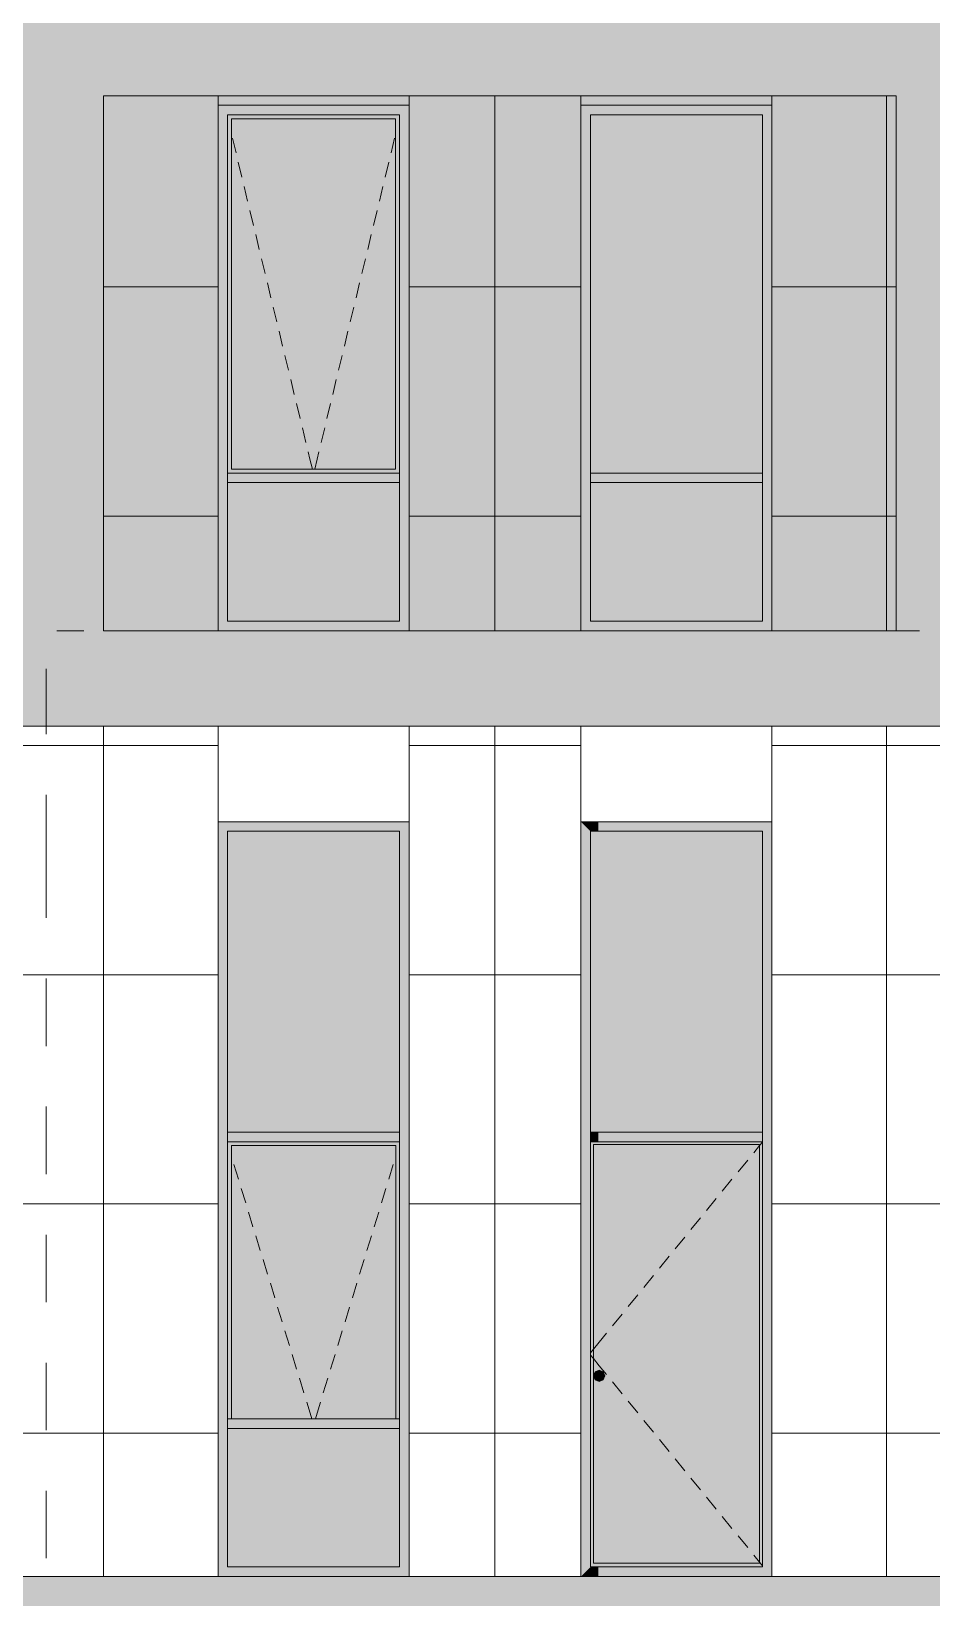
# Model space of a CAD drawing. Header units: millimetres. Extents: x 1499747 to 4230374, y -28481 to 441852.
# Drawn here: x 4054565 to 4059278, y 368967 to 377166 of the extents above; entities that cross this region are included whole.
import ezdxf

# ---------------------------------------------------------------- set-up
doc = ezdxf.new("R2010")
doc.units = ezdxf.units.MM
doc.header["$MEASUREMENT"] = 0
doc.layers.add('Чертеж и Рисунок', color=7, linetype='Continuous')

msp = doc.modelspace()

# ---------------------------------------------------------------- hatches: boundary and pattern name
at = {"layer": 'Чертеж и Рисунок', "linetype": 'Continuous', "lineweight": 0, "true_color": 0xffffff}
for points in [[(4054941.97443, 393328.40133), (4054441.97367, 393328.40133), (4054441.97367, 373528.37108), (4054941.97443, 373528.37108)], [(4059091.98077, 373528.37108), (4059591.98153, 373528.37108), (4059591.98153, 393328.40133), (4059091.98077, 393328.40133)], [(4059091.98077, 377328.37688), (4054941.97443, 377328.37688), (4054941.97443, 376828.37612), (4059091.98077, 376828.37612)], [(4054941.97443, 376828.37612), (4054941.97443, 374028.37184), (4055541.97535, 374028.37184), (4055541.97535, 376778.37604), (4056541.97687, 376778.37604), (4056541.97687, 374028.37184), (4057441.67825, 374028.37184), (4057441.67825, 376778.37604), (4058441.67978, 376778.37604), (4058441.67978, 374028.37184), (4059091.98077, 374028.37184), (4059091.98077, 376828.37612)], [(4054941.97443, 374028.37184), (4054941.97443, 373528.37108), (4059091.98077, 373528.37108), (4059091.98077, 374028.37184)], [(4064261.98867, 369078.36428), (4035991.94548, 369078.36428), (4035991.94548, 368578.36352), (4064261.98867, 368578.36352)]]:
    msp.add_hatch(color=7, dxfattribs=at).paths.add_polyline_path(points)
at = {"layer": 'Чертеж и Рисунок', "linetype": 'Continuous', "lineweight": 0, "true_color": 0x2e2e2e}
for points in [[(4055541.97535, 376428.37551), (4055591.97542, 376428.37551), (4055591.97542, 376728.37597), (4055541.97535, 376778.37604)], [(4056041.97611, 376778.37604), (4055541.97535, 376778.37604), (4055591.97542, 376728.37597), (4056041.97611, 376728.37597)], [(4056041.97611, 376778.37604), (4056041.97611, 376728.37597), (4056491.9768, 376728.37597), (4056541.97687, 376778.37604)], [(4056541.97687, 376428.37551), (4056541.97687, 376778.37604), (4056491.9768, 376728.37597), (4056491.9768, 376428.37551)], [(4057441.67825, 376778.37604), (4057441.67825, 376428.37551), (4057491.67832, 376428.37551), (4057491.67832, 376728.37597)], [(4057941.67901, 376778.37604), (4057441.67825, 376778.37604), (4057491.67832, 376728.37597), (4057941.67901, 376728.37597)], [(4057941.67901, 376778.37604), (4057941.67901, 376728.37597), (4058391.6797, 376728.37597), (4058441.67978, 376778.37604)], [(4058441.67978, 376428.37551), (4058441.67978, 376778.37604), (4058391.6797, 376728.37597), (4058391.6797, 376428.37551)], [(4055541.97535, 375028.37337), (4055591.97542, 375028.37337), (4055591.97542, 376428.37551), (4055541.97535, 376428.37551)], [(4056541.97687, 375028.37337), (4056541.97687, 376428.37551), (4056491.9768, 376428.37551), (4056491.9768, 375028.37337)], [(4057441.67825, 375028.37337), (4057491.67832, 375028.37337), (4057491.67832, 376428.37551), (4057441.67825, 376428.37551)], [(4058441.67978, 375028.37337), (4058441.67978, 376428.37551), (4058391.6797, 376428.37551), (4058391.6797, 375028.37337)], [(4055541.97535, 374828.37307), (4055591.97542, 374828.37307), (4055591.97542, 375028.37337), (4055541.97535, 375028.37337)], [(4056541.97687, 374828.37307), (4056541.97687, 375028.37337), (4056491.9768, 375028.37337), (4056491.9768, 374828.37307)], [(4057441.67825, 374828.37307), (4057491.67832, 374828.37307), (4057491.67832, 375028.37337), (4057441.67825, 375028.37337)], [(4058441.67978, 374828.37307), (4058441.67978, 375028.37337), (4058391.6797, 375028.37337), (4058391.6797, 374828.37307)], [(4055591.97542, 374803.37303), (4056041.97611, 374803.37303), (4056041.97611, 374853.3731), (4055591.97542, 374853.3731)], [(4056041.97611, 374853.3731), (4056041.97611, 374803.37303), (4056491.9768, 374803.37303), (4056491.9768, 374853.3731)], [(4057491.67832, 374803.37303), (4057941.67901, 374803.37303), (4057941.67901, 374853.3731), (4057491.67832, 374853.3731)], [(4057941.67901, 374853.3731), (4057941.67901, 374803.37303), (4058391.6797, 374803.37303), (4058391.6797, 374853.3731)], [(4055541.97535, 374828.37307), (4055541.97535, 374028.37184), (4055591.97542, 374078.37192), (4055591.97542, 374828.37307)], [(4056541.97687, 374828.37307), (4056491.9768, 374828.37307), (4056491.9768, 374078.37192), (4056541.97687, 374028.37184)], [(4057441.67825, 374828.37307), (4057441.67825, 374028.37184), (4057491.67832, 374078.37192), (4057491.67832, 374828.37307)], [(4058441.67978, 374828.37307), (4058391.6797, 374828.37307), (4058391.6797, 374078.37192), (4058441.67978, 374028.37184)], [(4056041.97611, 374028.37184), (4056041.97611, 374078.37192), (4055591.97542, 374078.37192), (4055541.97535, 374028.37184)], [(4056041.97611, 374028.37184), (4056541.97687, 374028.37184), (4056491.9768, 374078.37192), (4056041.97611, 374078.37192)], [(4057441.67825, 374028.37184), (4057941.67901, 374028.37184), (4057941.67901, 374078.37192), (4057491.67832, 374078.37192)], [(4057941.67901, 374028.37184), (4058441.67978, 374028.37184), (4058391.6797, 374078.37192), (4057941.67901, 374078.37192)], [(4055542.37535, 373028.37032), (4055592.37542, 372978.37024), (4056492.3768, 372978.37024), (4056542.37687, 373028.37032)], [(4055542.37535, 371378.36779), (4055592.37542, 371378.36779), (4055592.37542, 372978.37024), (4055542.37535, 373028.37032)], [(4056492.3768, 372978.37024), (4056492.3768, 371378.36779), (4056542.37687, 371378.36779), (4056542.37687, 373028.37032)], [(4057442.17825, 373028.37032), (4057492.17833, 372978.37024), (4057533.07839, 372978.37024), (4057533.07839, 373028.37032)], [(4057442.17825, 371378.36779), (4057492.17833, 371378.36779), (4057492.17833, 372978.37024), (4057442.17825, 373028.37032)], [(4057533.07839, 372978.37024), (4058392.1797, 372978.37024), (4058442.17978, 373028.37032), (4057533.07839, 373028.37032)], [(4058392.1797, 372978.37024), (4058392.1797, 371378.36779), (4058442.17978, 371378.36779), (4058442.17978, 373028.37032)], [(4055592.37542, 371403.36783), (4055592.37542, 371353.36776), (4056492.3768, 371353.36776), (4056492.3768, 371403.36783)], [(4057533.07839, 371403.36783), (4057492.17833, 371403.36783), (4057492.17833, 371353.36776), (4057533.07839, 371353.36776)], [(4058392.1797, 371403.36783), (4057533.07839, 371403.36783), (4057533.07839, 371353.36776), (4058392.1797, 371353.36776)], [(4055542.37535, 369878.3655), (4055592.37542, 369878.3655), (4055592.37542, 371378.36779), (4055542.37535, 371378.36779)], [(4056542.37687, 369878.3655), (4056542.37687, 371378.36779), (4056492.3768, 371378.36779), (4056492.3768, 369878.3655)], [(4057442.17825, 369078.36428), (4057492.17833, 369128.36436), (4057492.17833, 371378.36779), (4057442.17825, 371378.36779)], [(4058442.17978, 371378.36779), (4058392.1797, 371378.36779), (4058392.1797, 369128.36436), (4058442.17978, 369078.36428)], [(4055542.37535, 369878.3655), (4055542.37535, 369078.36428), (4055592.37542, 369128.36436), (4055592.37542, 369878.3655)], [(4055592.37542, 369878.3655), (4055592.37542, 369853.36546), (4056492.3768, 369853.36546), (4056492.3768, 369903.36554), (4055592.37542, 369903.36554)], [(4056542.37687, 369878.3655), (4056492.3768, 369878.3655), (4056492.3768, 369128.36436), (4056542.37687, 369078.36428)], [(4055542.37535, 369078.36428), (4056542.37687, 369078.36428), (4056492.3768, 369128.36436), (4055592.37542, 369128.36436)], [(4057442.17825, 369078.36428), (4057533.07839, 369078.36428), (4057533.07839, 369128.36436), (4057492.17833, 369128.36436)], [(4057533.07839, 369078.36428), (4058442.17978, 369078.36428), (4058392.1797, 369128.36436), (4057533.07839, 369128.36436)]]:
    msp.add_hatch(color=250, dxfattribs=at).paths.add_polyline_path(points)
at = {"layer": 'Чертеж и Рисунок', "linetype": 'Continuous', "lineweight": 0, "true_color": 0xf7fdff}
for points in [[(4055591.97542, 374853.3731), (4055611.97545, 374873.37313), (4055611.97545, 376708.37594), (4055591.97542, 376728.37597)], [(4056491.9768, 376728.37597), (4055591.97542, 376728.37597), (4055611.97545, 376708.37594), (4056471.97677, 376708.37594)], [(4056491.9768, 374853.3731), (4056491.9768, 376728.37597), (4056471.97677, 376708.37594), (4056471.97677, 374873.37313)], [(4056491.9768, 374853.3731), (4056471.97677, 374873.37313), (4055611.97545, 374873.37313), (4055591.97542, 374853.3731)], [(4055612.37545, 371333.36773), (4055592.37542, 371353.36776), (4055592.37542, 369903.36554), (4055612.37545, 369903.36554)], [(4056492.3768, 371353.36776), (4055592.37542, 371353.36776), (4055612.37545, 371333.36773), (4056472.37677, 371333.36773)], [(4056472.37677, 369903.36553), (4056492.3768, 369903.36553), (4056492.3768, 371353.36776), (4056472.37677, 371333.36772)], [(4057492.17833, 371353.36776), (4057492.17833, 369133.36436), (4057507.17835, 369148.36439), (4057507.17835, 371338.36773)], [(4057492.17833, 371353.36776), (4057507.17835, 371338.36773), (4058377.17968, 371338.36773), (4058392.1797, 371353.36776), (4057533.07839, 371353.36776)], [(4058377.17968, 369148.36439), (4058392.1797, 369133.36436), (4058392.1797, 371353.36776), (4058377.17968, 371338.36773)], [(4057492.17833, 369128.36436), (4058392.1797, 369128.36436), (4058392.1797, 369133.36436), (4058377.17968, 369148.36439), (4057507.17835, 369148.36439), (4057492.17833, 369133.36436)]]:
    msp.add_hatch(color=7, dxfattribs=at).paths.add_polyline_path(points)
at = {"layer": 'Чертеж и Рисунок', "linetype": 'Continuous', "lineweight": 0, "true_color": 0x84adf9}
for points in [[(4057491.67832, 374853.3731), (4058391.6797, 374853.3731), (4058391.6797, 375028.37337), (4058391.6797, 376428.37551), (4058391.6797, 376728.37597), (4057491.67832, 376728.37597)], [(4055611.97545, 374873.37313), (4056471.97677, 374873.37313), (4056471.97677, 376708.37594), (4055611.97545, 376708.37594)], [(4056491.9768, 374803.37303), (4055591.97542, 374803.37303), (4055591.97542, 374078.37192), (4056491.9768, 374078.37192)], [(4057491.67832, 374803.37303), (4057491.67832, 374078.37192), (4058391.6797, 374078.37192), (4058391.6797, 374803.37303)], [(4055592.37542, 371403.36783), (4056492.3768, 371403.36783), (4056492.3768, 372978.37024), (4055592.37542, 372978.37024)], [(4057492.17833, 372978.37024), (4057492.17833, 371403.36783), (4058392.1797, 371403.36783), (4058392.1797, 372978.37024)], [(4055612.37545, 369903.36554), (4056472.37677, 369903.36554), (4056472.37677, 371333.36773), (4055612.37545, 371333.36773)], [(4055592.37542, 369853.36547), (4055592.37542, 369128.36436), (4056492.3768, 369128.36436), (4056492.3768, 369853.36547)]]:
    msp.add_hatch(color=161, dxfattribs=at).paths.add_polyline_path(points)
h = msp.add_hatch(color=161, dxfattribs=at)
h.paths.add_polyline_path([(4057507.17835, 371338.36773), (4057507.17835, 369148.36439), (4058377.17967, 369148.36439), (4058377.17967, 371338.36773)])
h.paths.add_polyline_path([(4057507.37836, 370128.36589), (4057516.07835, 370149.46591), (4057537.17841, 370158.16593), (4057558.17844, 370149.46591), (4057566.87843, 370128.36589), (4057558.17844, 370107.36586), (4057537.17841, 370098.66583), (4057516.07835, 370107.36586)], flags=0)
at = {"layer": 'Чертеж и Рисунок', "linetype": 'Continuous', "lineweight": 0, "true_color": 0x6e2a0f}
for points in [[(4057515.97836, 370128.36588), (4057522.17837, 370143.46591), (4057516.07836, 370149.46592), (4057507.37835, 370128.36588)], [(4057522.17837, 370113.36586), (4057515.97836, 370128.36588), (4057507.37835, 370128.36588), (4057516.07836, 370107.36585)], [(4057520.87837, 370128.36588), (4057525.67838, 370139.8659), (4057522.17837, 370143.46591), (4057515.97836, 370128.36588)], [(4057525.67838, 370116.86587), (4057520.87837, 370128.36588), (4057515.97836, 370128.36588), (4057522.17837, 370113.36586)], [(4057522.17837, 370143.46591), (4057537.17839, 370149.66592), (4057537.17839, 370158.16593), (4057516.07836, 370149.46592)], [(4057537.17839, 370107.16585), (4057522.17837, 370113.36586), (4057516.07836, 370107.36585), (4057537.17839, 370098.66584)], [(4057525.87838, 370128.36588), (4057529.17838, 370136.3659), (4057525.67838, 370139.8659), (4057520.87837, 370128.36588)], [(4057529.17838, 370120.36587), (4057525.87838, 370128.36588), (4057520.87837, 370128.36588), (4057525.67838, 370116.86587)], [(4057525.67838, 370139.8659), (4057537.17839, 370144.66591), (4057537.17839, 370149.66592), (4057522.17837, 370143.46591)], [(4057537.17839, 370112.16586), (4057525.67838, 370116.86587), (4057522.17837, 370113.36586), (4057537.17839, 370107.16585)], [(4057529.17838, 370136.3659), (4057537.17839, 370139.7659), (4057537.17839, 370144.66591), (4057525.67838, 370139.8659)], [(4057537.17839, 370117.06587), (4057529.17838, 370120.36587), (4057525.67838, 370116.86587), (4057537.17839, 370112.16586)], [(4057526.67838, 370128.36588), (4057529.77838, 370120.96587), (4057535.67839, 370118.56587), (4057535.67839, 370138.2659), (4057529.77838, 370135.8659)], [(4057538.6784, 370135.4659), (4057538.6784, 370138.3659), (4057535.67839, 370138.3659), (4057535.67839, 370135.4659)], [(4057538.6784, 370128.36588), (4057538.6784, 370135.4659), (4057535.67839, 370135.4659), (4057535.67839, 370128.36588)], [(4057538.6784, 370121.36587), (4057538.6784, 370128.36588), (4057535.67839, 370128.36588), (4057535.67839, 370121.36587)], [(4057538.6784, 370118.36587), (4057538.6784, 370121.36587), (4057535.67839, 370121.36587), (4057535.67839, 370118.36587)], [(4057535.97839, 370138.3659), (4057538.3784, 370138.3659), (4057537.17839, 370138.8659)], [(4057535.97839, 370118.36587), (4057537.17839, 370117.86587), (4057538.3784, 370118.36587)], [(4057537.17839, 370149.66592), (4057552.17842, 370143.46591), (4057558.17843, 370149.46592), (4057537.17839, 370158.16593)], [(4057537.17839, 370144.66591), (4057548.67841, 370139.8659), (4057552.17842, 370143.46591), (4057537.17839, 370149.66592)], [(4057537.17839, 370139.7659), (4057545.17841, 370136.3659), (4057548.67841, 370139.8659), (4057537.17839, 370144.66591)], [(4057545.17841, 370120.36587), (4057537.17839, 370117.06587), (4057537.17839, 370112.16586), (4057548.67841, 370116.86587)], [(4057548.67841, 370116.86587), (4057537.17839, 370112.16586), (4057537.17839, 370107.16585), (4057552.17842, 370113.36586)], [(4057552.17842, 370113.36586), (4057537.17839, 370107.16585), (4057537.17839, 370098.66584), (4057558.17843, 370107.36585)], [(4057538.6784, 370138.2659), (4057538.6784, 370118.56587), (4057544.57841, 370120.96587), (4057547.67841, 370128.36588), (4057544.57841, 370135.8659)], [(4057545.17841, 370136.3659), (4057548.47841, 370128.36588), (4057553.47842, 370128.36588), (4057548.67841, 370139.8659)], [(4057548.47841, 370128.36588), (4057545.17841, 370120.36587), (4057548.67841, 370116.86587), (4057553.47842, 370128.36588)], [(4057548.67841, 370139.8659), (4057553.47842, 370128.36588), (4057558.37843, 370128.36588), (4057552.17842, 370143.46591)], [(4057553.47842, 370128.36588), (4057548.67841, 370116.86587), (4057552.17842, 370113.36586), (4057558.37843, 370128.36588)], [(4057552.17842, 370143.46591), (4057558.37843, 370128.36588), (4057566.87844, 370128.36588), (4057558.17843, 370149.46592)], [(4057558.37843, 370128.36588), (4057552.17842, 370113.36586), (4057558.17843, 370107.36585), (4057566.87844, 370128.36588)]]:
    msp.add_hatch(color=26, dxfattribs=at).paths.add_polyline_path(points)
h = msp.add_hatch(color=26, dxfattribs=at)
h.paths.add_polyline_path([(4057525.87838, 370128.36588), (4057529.17838, 370120.36587), (4057537.17839, 370117.06587), (4057545.17841, 370120.36587), (4057548.47841, 370128.36588), (4057545.17841, 370136.3659), (4057537.17839, 370139.7659), (4057529.17838, 370136.3659)])
h.paths.add_polyline_path([(4057526.67838, 370128.36588), (4057529.77838, 370135.8659), (4057535.67839, 370138.2659), (4057535.67839, 370138.3659), (4057535.97839, 370138.3659), (4057537.17839, 370138.8659), (4057538.3784, 370138.3659), (4057538.6784, 370138.3659), (4057538.6784, 370138.2659), (4057544.57841, 370135.8659), (4057547.67841, 370128.36588), (4057544.57841, 370120.96587), (4057538.6784, 370118.56587), (4057538.6784, 370118.36587), (4057538.3784, 370118.36587), (4057537.17839, 370117.86587), (4057535.97839, 370118.36587), (4057535.67839, 370118.36587), (4057535.67839, 370118.56587), (4057529.77838, 370120.96587)], flags=0)

# ---------------------------------------------------------------- linework, layer by layer
at = {"layer": 'Чертеж и Рисунок', "color": 7, "linetype": 'Continuous', "lineweight": 5}
for points in [[(4054941.97443, 374028.37184), (4054941.97443, 376828.37612)], [(4054941.97443, 376828.37612), (4059091.98077, 376828.37612)], [(4059091.98077, 374028.37184), (4059091.98077, 376828.37612)], [(4055541.97535, 376778.37604), (4056541.97687, 376778.37604)], [(4055591.97542, 376428.37551), (4055591.97542, 376728.37597)], [(4055591.97542, 376728.37597), (4056041.97611, 376728.37597)], [(4056041.97611, 376728.37597), (4056491.9768, 376728.37597)], [(4056491.9768, 376428.37551), (4056491.9768, 376728.37597)], [(4057441.67825, 376778.37604), (4058441.67978, 376778.37604)], [(4057491.67832, 376428.37551), (4057491.67832, 376728.37597)], [(4057491.67832, 376728.37597), (4057941.67901, 376728.37597)], [(4057941.67901, 376728.37597), (4058391.6797, 376728.37597)], [(4058391.6797, 376428.37551), (4058391.6797, 376728.37597)], [(4055611.97545, 376708.37594), (4055611.97545, 374873.37313)], [(4056471.97677, 376708.37594), (4055611.97545, 376708.37594)], [(4056471.97677, 374873.37313), (4056471.97677, 376708.37594)], [(4055591.97542, 375028.37337), (4055591.97542, 376428.37551)], [(4056491.9768, 375028.37337), (4056491.9768, 376428.37551)], [(4057491.67832, 375028.37337), (4057491.67832, 376428.37551)], [(4058391.6797, 375028.37337), (4058391.6797, 376428.37551)], [(4055591.97542, 374853.3731), (4055591.97542, 375028.37337)], [(4056491.9768, 374853.3731), (4056491.9768, 375028.37337)], [(4057491.67832, 374853.3731), (4057491.67832, 375028.37337)], [(4058391.6797, 374853.3731), (4058391.6797, 375028.37337)], [(4055591.97542, 374828.37307), (4055591.97542, 374853.3731)], [(4056041.97611, 374853.3731), (4055591.97542, 374853.3731)], [(4055611.97545, 374873.37313), (4056471.97677, 374873.37313)], [(4056491.9768, 374853.3731), (4056041.97611, 374853.3731)], [(4056491.9768, 374828.37307), (4056491.9768, 374853.3731)], [(4057491.67832, 374828.37307), (4057491.67832, 374853.3731)], [(4057941.67901, 374853.3731), (4057491.67832, 374853.3731)], [(4058391.6797, 374853.3731), (4057941.67901, 374853.3731)], [(4058391.6797, 374828.37307), (4058391.6797, 374853.3731)], [(4055591.97542, 374803.37303), (4055591.97542, 374828.37307)], [(4055591.97542, 374078.37192), (4055591.97542, 374803.37303)], [(4056041.97611, 374803.37303), (4055591.97542, 374803.37303)], [(4056491.9768, 374803.37303), (4056041.97611, 374803.37303)], [(4056491.9768, 374803.37303), (4056491.9768, 374828.37307)], [(4056491.9768, 374078.37192), (4056491.9768, 374803.37303)], [(4057491.67832, 374803.37303), (4057491.67832, 374828.37307)], [(4057491.67832, 374078.37192), (4057491.67832, 374803.37303)], [(4057941.67901, 374803.37303), (4057491.67832, 374803.37303)], [(4058391.6797, 374803.37303), (4057941.67901, 374803.37303)], [(4058391.6797, 374803.37303), (4058391.6797, 374828.37307)], [(4058391.6797, 374078.37192), (4058391.6797, 374803.37303)], [(4054941.97443, 374028.37184), (4059091.98077, 374028.37184)], [(4056041.97611, 374078.37192), (4055591.97542, 374078.37192)], [(4056491.9768, 374078.37192), (4056041.97611, 374078.37192)], [(4057941.67901, 374078.37192), (4057491.67832, 374078.37192)], [(4058391.6797, 374078.37192), (4057941.67901, 374078.37192)], [(4054441.97367, 373528.37108), (4054941.97443, 373528.37108)], [(4054941.97443, 373528.37108), (4059091.98077, 373528.37108)], [(4059091.98077, 373528.37108), (4059591.98153, 373528.37108)], [(4055542.37535, 369078.36428), (4055542.37535, 373028.37032)], [(4055542.37535, 373028.37032), (4056542.37687, 373028.37032)], [(4056542.37687, 373028.37032), (4056542.37687, 369078.36428)], [(4057442.17825, 369078.36428), (4057442.17825, 373028.37032)], [(4057442.17825, 373028.37032), (4058442.17978, 373028.37032)], [(4058442.17978, 373028.37032), (4058442.17978, 369078.36428)], [(4056492.3768, 372978.37024), (4055592.37542, 372978.37024)], [(4055592.37542, 371403.36783), (4055592.37542, 372978.37024)], [(4056492.3768, 371403.36783), (4056492.3768, 372978.37024)], [(4057533.07839, 372978.37024), (4057492.17833, 372978.37024)], [(4057492.17833, 371403.36783), (4057492.17833, 372978.37024)], [(4058392.1797, 372978.37024), (4057533.07839, 372978.37024)], [(4058392.1797, 372978.37024), (4058392.1797, 371403.36783)], [(4055592.37542, 371378.36779), (4055592.37542, 371403.36783)], [(4056492.3768, 371403.36783), (4055592.37542, 371403.36783)], [(4056492.3768, 371378.36779), (4056492.3768, 371403.36783)], [(4057492.17833, 371378.36779), (4057492.17833, 371403.36783)], [(4057492.17833, 371403.36783), (4057533.07839, 371403.36783)], [(4057533.07839, 371403.36783), (4058392.1797, 371403.36783)], [(4058392.1797, 371403.36783), (4058392.1797, 371378.36779)], [(4055592.37542, 371353.36776), (4055592.37542, 371378.36779)], [(4056492.3768, 371353.36776), (4055592.37542, 371353.36776)], [(4055592.37542, 369903.36554), (4055592.37542, 371353.36776)], [(4055612.37545, 371333.36773), (4055612.37545, 369903.36554)], [(4056472.37677, 371333.36773), (4055612.37545, 371333.36773)], [(4056472.37677, 369903.36554), (4056472.37677, 371333.36773)], [(4056492.3768, 371353.36776), (4056492.3768, 371378.36779)], [(4056492.3768, 369878.3655), (4056492.3768, 371353.36776)], [(4057492.17833, 371353.36776), (4057492.17833, 371378.36779)], [(4057492.17833, 371353.36776), (4057533.07839, 371353.36776)], [(4057492.17833, 369128.36436), (4057492.17833, 371353.36776)], [(4058377.17968, 371338.36773), (4057507.17835, 371338.36773)], [(4057507.17835, 371338.36773), (4057507.17835, 369148.36439)], [(4057533.07839, 371353.36776), (4058392.1797, 371353.36776)], [(4058377.17968, 369148.36439), (4058377.17968, 371338.36773)], [(4058392.1797, 371378.36779), (4058392.1797, 371353.36776)], [(4058392.1797, 371353.36776), (4058392.1797, 369128.36436)], [(4057516.07836, 370149.46592), (4057507.37835, 370128.36588)], [(4057507.37835, 370128.36588), (4057516.07836, 370107.36585)], [(4057537.17839, 370158.16593), (4057516.07836, 370149.46592)], [(4057516.07836, 370107.36585), (4057537.17839, 370098.66584)], [(4057529.17838, 370136.3659), (4057525.87838, 370128.36588)], [(4057525.87838, 370128.36588), (4057529.17838, 370120.36587)], [(4057529.77838, 370135.8659), (4057526.67838, 370128.36588)], [(4057526.67838, 370128.36588), (4057529.77838, 370120.96587)], [(4057537.17839, 370139.7659), (4057529.17838, 370136.3659)], [(4057529.17838, 370120.36587), (4057537.17839, 370117.06587)], [(4057535.67839, 370138.2659), (4057529.77838, 370135.8659)], [(4057529.77838, 370120.96587), (4057535.67839, 370118.56587)], [(4057535.67839, 370135.4659), (4057535.67839, 370138.3659)], [(4057535.97839, 370138.3659), (4057535.67839, 370138.3659)], [(4057535.67839, 370128.36588), (4057535.67839, 370135.4659)], [(4057535.67839, 370121.36587), (4057535.67839, 370128.36588)], [(4057535.67839, 370118.36587), (4057535.67839, 370121.36587)], [(4057535.97839, 370118.36587), (4057535.67839, 370118.36587)], [(4057537.17839, 370138.8659), (4057535.97839, 370138.3659)], [(4057538.3784, 370138.3659), (4057535.97839, 370138.3659)], [(4057535.97839, 370118.36587), (4057537.17839, 370117.86587)], [(4057538.3784, 370118.36587), (4057535.97839, 370118.36587)], [(4057558.17843, 370149.46592), (4057537.17839, 370158.16593)], [(4057545.17841, 370136.3659), (4057537.17839, 370139.7659)], [(4057538.3784, 370138.3659), (4057537.17839, 370138.8659)], [(4057537.17839, 370117.06587), (4057545.17841, 370120.36587)], [(4057537.17839, 370117.86587), (4057538.3784, 370118.36587)], [(4057537.17839, 370098.66584), (4057558.17843, 370107.36585)], [(4057538.6784, 370138.3659), (4057538.3784, 370138.3659)], [(4057538.6784, 370118.36587), (4057538.3784, 370118.36587)], [(4057538.6784, 370135.4659), (4057538.6784, 370138.3659)], [(4057544.57841, 370135.8659), (4057538.6784, 370138.2659)], [(4057538.6784, 370128.36588), (4057538.6784, 370135.4659)], [(4057538.6784, 370121.36587), (4057538.6784, 370128.36588)], [(4057538.6784, 370118.36587), (4057538.6784, 370121.36587)], [(4057538.6784, 370118.56587), (4057544.57841, 370120.96587)], [(4057547.67841, 370128.36588), (4057544.57841, 370135.8659)], [(4057544.57841, 370120.96587), (4057547.67841, 370128.36588)], [(4057548.47841, 370128.36588), (4057545.17841, 370136.3659)], [(4057545.17841, 370120.36587), (4057548.47841, 370128.36588)], [(4057566.87844, 370128.36588), (4057558.17843, 370149.46592)], [(4057558.17843, 370107.36585), (4057566.87844, 370128.36588)], [(4055592.37542, 369878.3655), (4055592.37542, 369903.36554)], [(4055592.37542, 369903.36554), (4056492.3768, 369903.36554)], [(4055592.37542, 369853.36546), (4055592.37542, 369878.3655)], [(4055592.37542, 369853.36546), (4056492.3768, 369853.36546)], [(4055592.37542, 369128.36436), (4055592.37542, 369853.36546)], [(4056492.3768, 369128.36436), (4056492.3768, 369878.3655)], [(4056492.3768, 369128.36436), (4055592.37542, 369128.36436)], [(4057533.07839, 369128.36436), (4057492.17833, 369128.36436)], [(4057507.17835, 369148.36439), (4058377.17968, 369148.36439)], [(4058392.1797, 369128.36436), (4057533.07839, 369128.36436)]]:
    msp.add_lwpolyline(points, dxfattribs=at)
at = {"layer": 'Чертеж и Рисунок', "color": 253, "linetype": 'Continuous', "lineweight": 5, "true_color": 0xaaaaaa}
for points in [[(4055541.97535, 376828.37612), (4055541.97535, 374028.37184)], [(4056541.97687, 376828.37612), (4056541.97687, 374028.37184)], [(4056991.77756, 376828.37612), (4056991.77756, 374028.37184)], [(4057441.67825, 376828.37612), (4057441.67825, 374028.37184)], [(4058441.67978, 376828.37612), (4058441.67978, 374028.37184)], [(4059041.68069, 376828.37612), (4059041.68069, 374028.37184)], [(4054941.97443, 375827.97459), (4055541.97535, 375827.97459)], [(4056542.37687, 375827.97459), (4057441.67825, 375827.97459)], [(4057441.67825, 375827.97459), (4057442.37825, 375827.97459)], [(4058442.17978, 375827.97459), (4059091.98077, 375827.97459)], [(4054941.97443, 374627.97276), (4055541.97535, 374627.97276)], [(4056542.37687, 374627.97276), (4057441.67825, 374627.97276)], [(4057441.67825, 374627.97276), (4057442.37825, 374627.97276)], [(4058442.17978, 374627.97276), (4059091.98077, 374627.97276)], [(4054941.97443, 373528.37108), (4054941.97443, 369078.36428)], [(4055541.97535, 373528.37108), (4055541.97535, 369078.36428)], [(4056541.97687, 373528.37108), (4056541.97687, 369078.36428)], [(4056991.77756, 373528.37108), (4056991.77756, 369078.36428)], [(4057441.67825, 373528.37108), (4057441.67825, 369078.36428)], [(4058441.67978, 373528.37108), (4058441.67978, 369078.36428)], [(4059041.68069, 373528.37108), (4059041.68069, 369078.36428)], [(4053666.97248, 373427.97093), (4055541.97535, 373427.97093)], [(4056542.37687, 373427.97093), (4057442.37825, 373427.97093)], [(4058442.17978, 373427.97093), (4060241.98253, 373427.97093)], [(4053666.97248, 372227.96909), (4055542.37535, 372227.96909)], [(4056542.37687, 372227.96909), (4057442.17825, 372227.96909)], [(4057442.17825, 372227.96909), (4057442.37825, 372227.96909)], [(4058442.17978, 372227.96909), (4060241.58253, 372227.96909)], [(4053666.97248, 371027.96726), (4055541.97535, 371027.96726)], [(4056542.37687, 371027.96726), (4057442.17825, 371027.96726)], [(4057442.17825, 371027.96726), (4057442.37825, 371027.96726)], [(4058442.17978, 371027.96726), (4060241.58253, 371027.96726)], [(4053666.97248, 369827.96543), (4055542.37535, 369827.96543)], [(4056542.37687, 369827.96543), (4057442.17825, 369827.96543)], [(4057442.17825, 369827.96543), (4057442.37825, 369827.96543)], [(4058442.17978, 369827.96543), (4060241.58253, 369827.96543)]]:
    msp.add_lwpolyline(points, dxfattribs=at)
at = {"layer": 'Чертеж и Рисунок', "color": 23, "linetype": 'Continuous', "lineweight": 5, "true_color": 0xbf8080}
for points in [[(4055617.47546, 376607.07578), (4055636.17549, 376529.27566)], [(4056466.47676, 376607.07578), (4056447.67673, 376529.27566)], [(4055647.97551, 376480.67559), (4055666.67554, 376402.87547)], [(4056435.97671, 376480.67559), (4056417.17668, 376402.87547)], [(4055678.47555, 376354.2754), (4055697.17558, 376276.57528)], [(4056405.47667, 376354.2754), (4056386.67664, 376276.57528)], [(4055708.9756, 376227.9752), (4055727.67563, 376150.17508)], [(4056374.97662, 376227.9752), (4056356.17659, 376150.17508)], [(4055739.47565, 376101.57501), (4055758.27568, 376023.77489)], [(4056344.37657, 376101.57501), (4056325.67654, 376023.77489)], [(4055769.97569, 375975.17482), (4055788.77572, 375897.4747)], [(4056313.87653, 375975.17482), (4056295.1765, 375897.4747)], [(4055800.47574, 375848.77462), (4055819.27577, 375771.07451)], [(4056283.37648, 375848.77462), (4056264.67645, 375771.07451)], [(4055830.97579, 375722.47443), (4055849.77582, 375644.67431)], [(4056252.87643, 375722.47443), (4056234.1764, 375644.67431)], [(4055861.47583, 375596.07424), (4055880.27586, 375518.27412)], [(4056222.37639, 375596.07424), (4056203.67636, 375518.27412)], [(4055891.97588, 375469.67404), (4055910.77591, 375391.97393)], [(4056191.87634, 375469.67404), (4056173.17631, 375391.97393)], [(4055922.47593, 375343.37385), (4055941.27596, 375265.57373)], [(4056161.37629, 375343.37385), (4056142.67626, 375265.57373)], [(4055952.97597, 375216.97366), (4055971.776, 375139.17354)], [(4056130.87625, 375216.97366), (4056112.17622, 375139.17354)], [(4055983.47602, 375090.57347), (4056002.27605, 375012.87335)], [(4056100.3762, 375090.57347), (4056081.57617, 375012.87335)], [(4056013.97607, 374964.27327), (4056023.17608, 374926.17321)], [(4056023.17608, 374926.17321), (4056035.8761, 374873.37313)], [(4056060.67614, 374926.17321), (4056047.97612, 374873.37313)], [(4056069.87615, 374964.27327), (4056060.67614, 374926.17321)], [(4058377.17968, 371333.86773), (4058346.57963, 371296.46767)], [(4058392.1797, 371352.26775), (4058377.17968, 371333.86773)], [(4055625.47547, 371234.06757), (4055648.87551, 371157.66746)], [(4056459.27675, 371234.06757), (4056435.87671, 371157.66746)], [(4058314.97958, 371257.66761), (4058264.37951, 371195.66752)], [(4058232.77946, 371156.96746), (4058182.17938, 371094.96736)], [(4055663.57553, 371109.76738), (4055686.97557, 371033.36727)], [(4056421.17669, 371109.76738), (4056397.77665, 371033.36727)], [(4055701.57559, 370985.56719), (4055725.07563, 370909.06708)], [(4056383.07663, 370985.56719), (4056359.6766, 370909.06708)], [(4058150.57933, 371056.2673), (4058099.97925, 370994.26721)], [(4058068.37921, 370955.56715), (4058017.77913, 370893.56705)], [(4055739.67565, 370861.267), (4055763.17568, 370784.76689)], [(4056344.97657, 370861.267), (4056321.57654, 370784.76689)], [(4057986.17908, 370854.86699), (4057935.579, 370792.8669)], [(4055777.77571, 370736.96681), (4055801.17574, 370660.4667)], [(4056306.97651, 370736.96681), (4056283.47648, 370660.4667)], [(4057903.97895, 370754.16684), (4057853.37888, 370692.16675)], [(4057821.77883, 370653.36669), (4057771.17875, 370591.46659)], [(4055815.87576, 370612.66662), (4055839.2758, 370536.16651)], [(4056268.87646, 370612.66662), (4056245.37642, 370536.16651)], [(4055853.97582, 370488.36643), (4055877.37586, 370411.86632)], [(4056230.7764, 370488.36643), (4056207.37636, 370411.86632)], [(4057739.5787, 370552.66653), (4057688.97863, 370490.66644)], [(4057657.37858, 370451.96638), (4057606.7785, 370389.96628)], [(4055892.07588, 370364.06624), (4055915.47592, 370287.56613)], [(4056192.67634, 370364.06624), (4056169.2763, 370287.56613)], [(4057575.17845, 370351.26623), (4057537.7784, 370305.36615)], [(4057507.17835, 370267.8661), (4057492.17833, 370249.56607)], [(4057537.7784, 370305.36615), (4057507.17835, 370267.8661)], [(4055930.07594, 370239.76605), (4055953.57597, 370163.26594)], [(4056154.57628, 370239.76605), (4056131.17625, 370163.26594)], [(4057507.17835, 370218.86602), (4057492.17833, 370237.26605)], [(4057537.7784, 370181.46597), (4057507.17835, 370218.86602)], [(4057575.17845, 370135.5659), (4057537.7784, 370181.46597)], [(4055968.176, 370115.46586), (4055991.67603, 370038.96575)], [(4056116.47622, 370115.46586), (4056093.07619, 370038.96575)], [(4057657.37858, 370034.86574), (4057606.7785, 370096.86584)], [(4057739.5787, 369934.16559), (4057688.97863, 369996.06568)], [(4056006.27606, 369991.16567), (4056018.87607, 369949.86561)], [(4056018.87607, 369949.86561), (4056033.1761, 369903.36554)], [(4056065.77615, 369949.86561), (4056051.57612, 369903.36554)], [(4056078.47617, 369991.16567), (4056065.77615, 369949.86561)], [(4057821.77883, 369833.36543), (4057771.17875, 369895.36553)], [(4057903.97895, 369732.66528), (4057853.37888, 369794.66537)], [(4057986.17908, 369631.96513), (4057935.579, 369693.96522)], [(4058068.37921, 369531.26497), (4058017.77913, 369593.26507)], [(4058150.57933, 369430.56482), (4058099.97925, 369492.56491)], [(4058232.77946, 369329.86466), (4058182.17938, 369391.86476)], [(4058314.97958, 369229.16451), (4058264.37951, 369291.06461)], [(4058377.17968, 369152.86439), (4058346.57963, 369190.36445)], [(4058392.1797, 369134.56437), (4058377.17968, 369152.86439)]]:
    msp.add_lwpolyline(points, dxfattribs=at)
at = {"layer": 'Чертеж и Рисунок', "color": 1, "linetype": 'Continuous', "lineweight": 0}
for points in [[(4054698.87406, 374028.37184), (4054839.97427, 374028.37184)], [(4055051.6746, 374028.37184), (4055580.77541, 374028.37184)], [(4055792.47573, 374028.37184), (4055933.57594, 374028.37184)], [(4056145.27627, 374028.37184), (4056674.37708, 374028.37184)], [(4056886.0774, 374028.37184), (4057027.17762, 374028.37184)], [(4057238.87794, 374028.37184), (4057767.97875, 374028.37184)], [(4057979.67907, 374028.37184), (4058120.77929, 374028.37184)], [(4058332.47961, 374028.37184), (4058861.68042, 374028.37184)], [(4059073.28074, 374028.37184), (4059214.38096, 374028.37184)], [(4054698.87406, 369078.36428), (4054839.97427, 369078.36428)], [(4055051.6746, 369078.36428), (4055580.77541, 369078.36428)], [(4055792.47573, 369078.36428), (4055933.57594, 369078.36428)], [(4056145.27627, 369078.36428), (4056674.37708, 369078.36428)], [(4056886.0774, 369078.36428), (4057027.17762, 369078.36428)], [(4057238.87794, 369078.36428), (4057767.97875, 369078.36428)], [(4057979.67907, 369078.36428), (4058120.77929, 369078.36428)], [(4058332.47961, 369078.36428), (4058861.68042, 369078.36428)], [(4059073.28074, 369078.36428), (4059214.38096, 369078.36428)]]:
    msp.add_lwpolyline(points, dxfattribs=at)
at = {"layer": 'Чертеж и Рисунок', "color": 8, "linetype": 'Continuous', "lineweight": 15}
for points in [[(4054641.97397, 373487.17102), (4054641.97397, 373828.37154)], [(4054641.97397, 372828.37001), (4054641.97397, 373169.67053)], [(4054641.97397, 372828.37001), (4054641.97397, 372525.06955)], [(4054641.97397, 372207.56906), (4054641.97397, 371854.76852)], [(4054641.97397, 371537.26804), (4054641.97397, 371184.5675)], [(4054641.97397, 370867.06701), (4054641.97397, 370514.26647)], [(4054641.97397, 370196.76599), (4054641.97397, 369843.96545)], [(4054641.97397, 369526.46496), (4054641.97397, 369173.66443)]]:
    msp.add_lwpolyline(points, dxfattribs=at)
at = {"layer": 'Чертеж и Рисунок', "color": 255, "linetype": 'Continuous', "lineweight": 0}
msp.add_lwpolyline([(4064261.98867, 369078.36428), (4035991.94548, 369078.36428)], dxfattribs=at)

doc.saveas('drawing.dxf')
